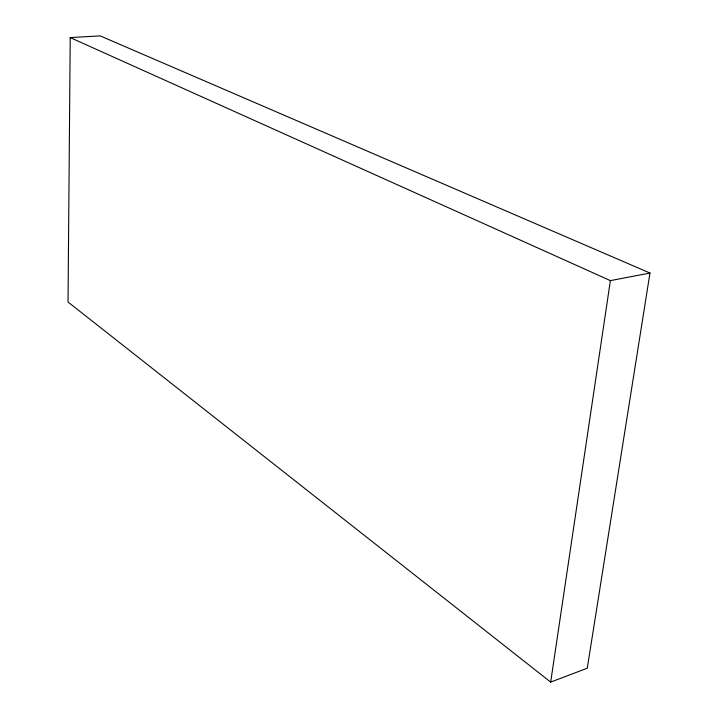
<?xml version="1.0" encoding="UTF-8"?>
<svg xmlns="http://www.w3.org/2000/svg" width="718" height="718" viewBox="0 0 718 718"><rect width="100%" height="100%" fill="white"/><g stroke="black" fill="none" stroke-linecap="round" stroke-linejoin="round"><path stroke-width="1.08" d="M70.22 37.587L68.03 302.018L550.67 682.1L587.261 668.225L649.97 273.037L100.233 35.9L70.22 37.587L610.381 280.621L649.97 273.037M550.67 682.1L610.381 280.621"/></g></svg>
